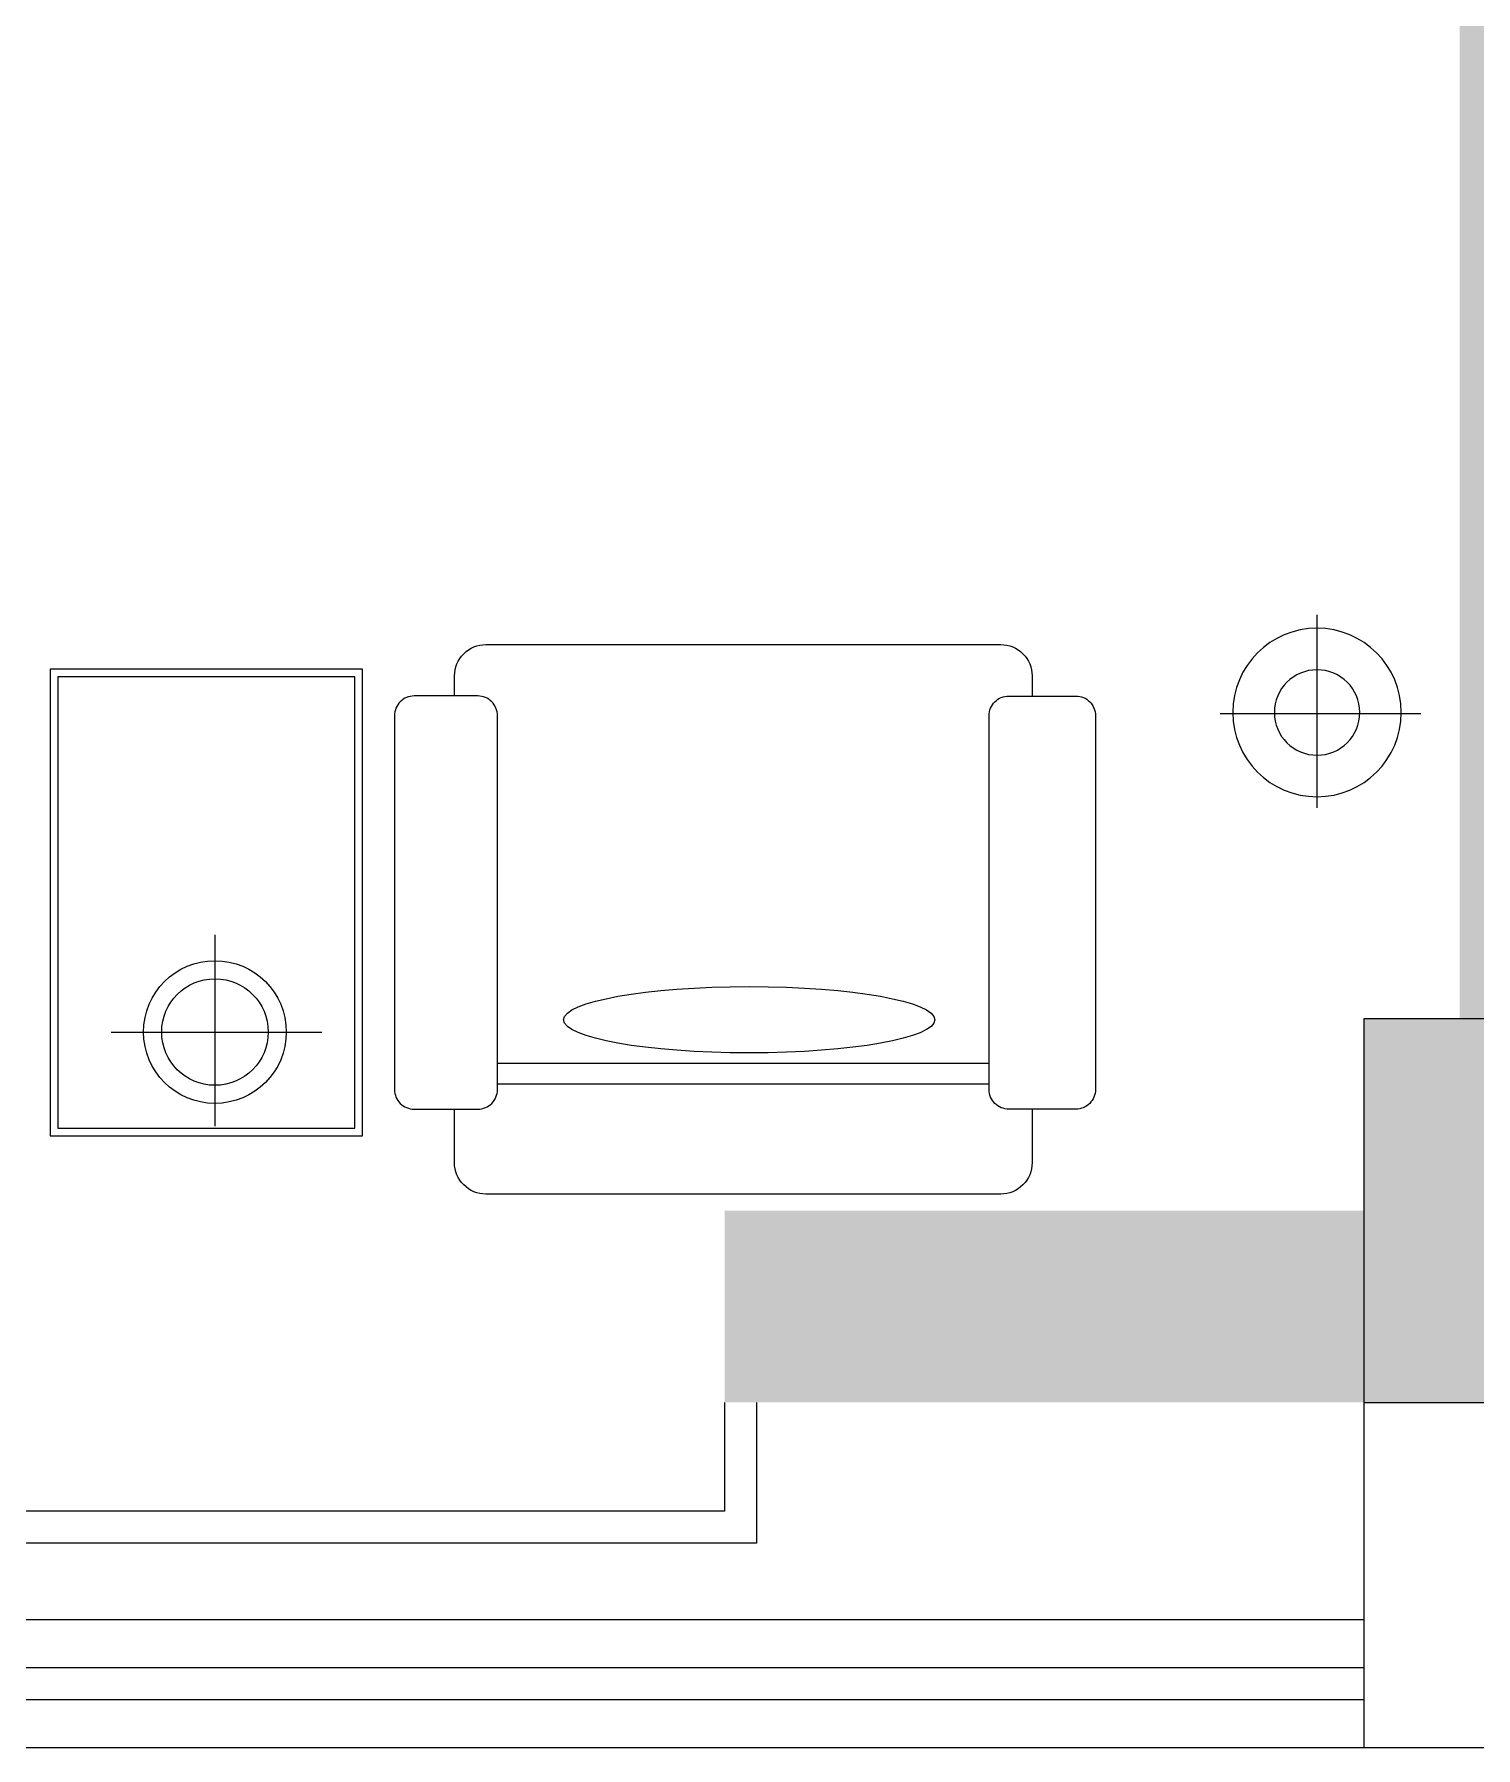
# Model space of a CAD drawing. Header units: centimetres. Extents: x 8510 to 16419, y -974 to 2536.
# Drawn here: x 13552.6 to 13778.1, y -241.9 to 26.1 of the extents above; entities that cross this region are included whole.
import ezdxf

# ---------------------------------------------------------------- set-up
doc = ezdxf.new("R2010")
doc.units = ezdxf.units.CM
for name, color, linetype in [('3', 5, 'Continuous'), ('4', 4, 'Continuous'), ('5', 5, 'Continuous'), ('DEBAN', 8, 'Continuous'), ('L5', 5, 'Continuous'), ('窗线', 2, 'Continuous'), ('轴线', 1, 'Continuous')]:
    doc.layers.add(name, color=color, linetype=linetype)

# ---------------------------------------------------------------- blocks, each defined once
blk = doc.blocks.new('31')
at = {"layer": 'L5', "linetype": 'Continuous', "ltscale": 0.83333}
for p, q in [((-304216.1, -130523), (-304216.1, -130523)), ((-303642.4, -130664.4), (-303642.4, -131433.5))]:
    blk.add_line(p, q, dxfattribs=at)
for points in [[(-304186, -130503.3), (-303601.1, -130503.3, -0.414214), (-303570.5, -130534), (-303570.5, -130633.7, -0.414214), (-303601.1, -130664.4), (-304186, -130664.4, -0.414214), (-304216.7, -130633.7), (-304216.7, -130534, -0.414214)], [(-304186, -131599.8), (-303601.1, -131599.8, 0.414214), (-303570.5, -131569.1), (-303570.5, -131464.2, 0.414214), (-303601.1, -131433.5), (-304186, -131433.5, 0.414214), (-304216.7, -131464.2), (-304216.7, -131569.1, 0.414214)]]:
    blk.add_lwpolyline(points, format="xyb", close=True, dxfattribs=at)
for points in [[(-304216.7, -130597.2), (-304248.1, -130597.2, 0.414214), (-304297.2, -130646.3), (-304297.2, -131326.9)], [(-303570.5, -131500.7), (-303486.7, -131500.7, 0.414214), (-303437.6, -131451.7), (-303437.6, -130646.3, 0.414214), (-303486.7, -130597.2), (-303570.5, -130597.2)], [(-304297.2, -130771), (-304297.2, -131451.7, 0.414214), (-304248.1, -131500.7), (-304216.7, -131500.7)]]:
    blk.add_lwpolyline(points, format="xyb", dxfattribs=at)
blk.add_lwpolyline([(-303609.6, -131433.5), (-303609.6, -130664.4)], dxfattribs=at)
blk.add_ellipse((-303710.3, -131058.2), major_axis=(0, 290.3), ratio=0.178635, start_param=3.141593, end_param=9.424778, dxfattribs=at)
blk = doc.blocks.new('A$C5DE43965')
at = {"layer": '3', "lineweight": -2}
for p, q in [((488.5, 729.8), (0, 729.8)), ((0, 729.8), (0, 0)), ((488.5, 0), (488.5, 729.8)), ((12, 717.8), (12, 12)), ((476.5, 717.8), (12, 717.8)), ((230.9, 415.2), (230.9, 714.6)), ((476.5, 12), (476.5, 717.8)), ((393.1, 567.4), (63.7, 567.4)), ((12, 12), (476.5, 12)), ((0, 0), (488.5, 0))]:
    blk.add_line(p, q, dxfattribs=at)
for radius in [111.6, 83.3]:
    blk.add_circle((230.9, 567.4), radius, dxfattribs=at)
blk = doc.blocks.new('14')
at = {"layer": '5'}
for p, q in [((-328465.5, -97349.5), (-328465.5, -97035.9)), ((-328612.8, -97198.2), (-328311.3, -97198.2))]:
    blk.add_line(p, q, dxfattribs=at)
for radius in [131.8, 66.8]:
    blk.add_circle((-328463.8, -97198.2), radius, dxfattribs=at)

msp = doc.modelspace()

# ---------------------------------------------------------------- linework, layer by layer
at = {"layer": '窗线', "color": 7}
for p, q in [((13660.58, -187.87), (13660.58, -204.87)), ((13665.58, -187.87), (13665.58, -209.87)), ((13660.58, -204.87), (13030.58, -204.87)), ((13665.58, -209.87), (13030.58, -209.87)), ((13760.58, -221.87), (13030.58, -221.87)), ((13760.58, -229.37), (13030.58, -229.37)), ((13760.58, -234.37), (13030.58, -234.37)), ((13760.58, -241.87), (13030.58, -241.87))]:
    msp.add_line(p, q, dxfattribs=at)
at = {"layer": '轴线', "color": 7}
for p in [(13760.58, -187.87), (13835.58, -241.87)]:
    msp.add_line(p, (13760.58, -241.87), dxfattribs=at)
msp.add_lwpolyline([(13820.58, -127.87), (13760.58, -127.87), (13760.58, -187.87), (13820.58, -187.87)], close=True, dxfattribs=at)
for points in [[(13805.58, -142.87), (13775.58, -142.87), (13805.58, 42.13), (13775.58, 42.13)], [(13820.58, -127.87), (13760.58, -127.87), (13820.58, -187.87), (13760.58, -187.87)], [(13920.58, -187.87), (13660.58, -187.87), (13920.58, -157.87), (13660.58, -157.87)]]:
    msp.add_solid(points, dxfattribs=at)

# ---------------------------------------------------------------- block references
at = {"layer": '4', "color": 7, "linetype": 'Continuous', "xscale": -0.1, "yscale": 0.1, "zscale": 0.1, "rotation": 89.99868584892516}
msp.add_blockref('31', (557.93, -30498.74), dxfattribs=at)
at = {"layer": '5', "color": 7, "linetype": 'Continuous', "xscale": -0.1, "yscale": 0.1, "zscale": 0.1, "rotation": 270}
msp.add_blockref('14', (23473.09, 32766.43), dxfattribs=at)
at = {"layer": 'DEBAN', "color": 7, "xscale": 0.1, "yscale": 0.1, "zscale": 0.1, "rotation": 180}
msp.add_blockref('A$C5DE43965', (13603.96, -73.19), dxfattribs=at)

doc.saveas('drawing.dxf')
